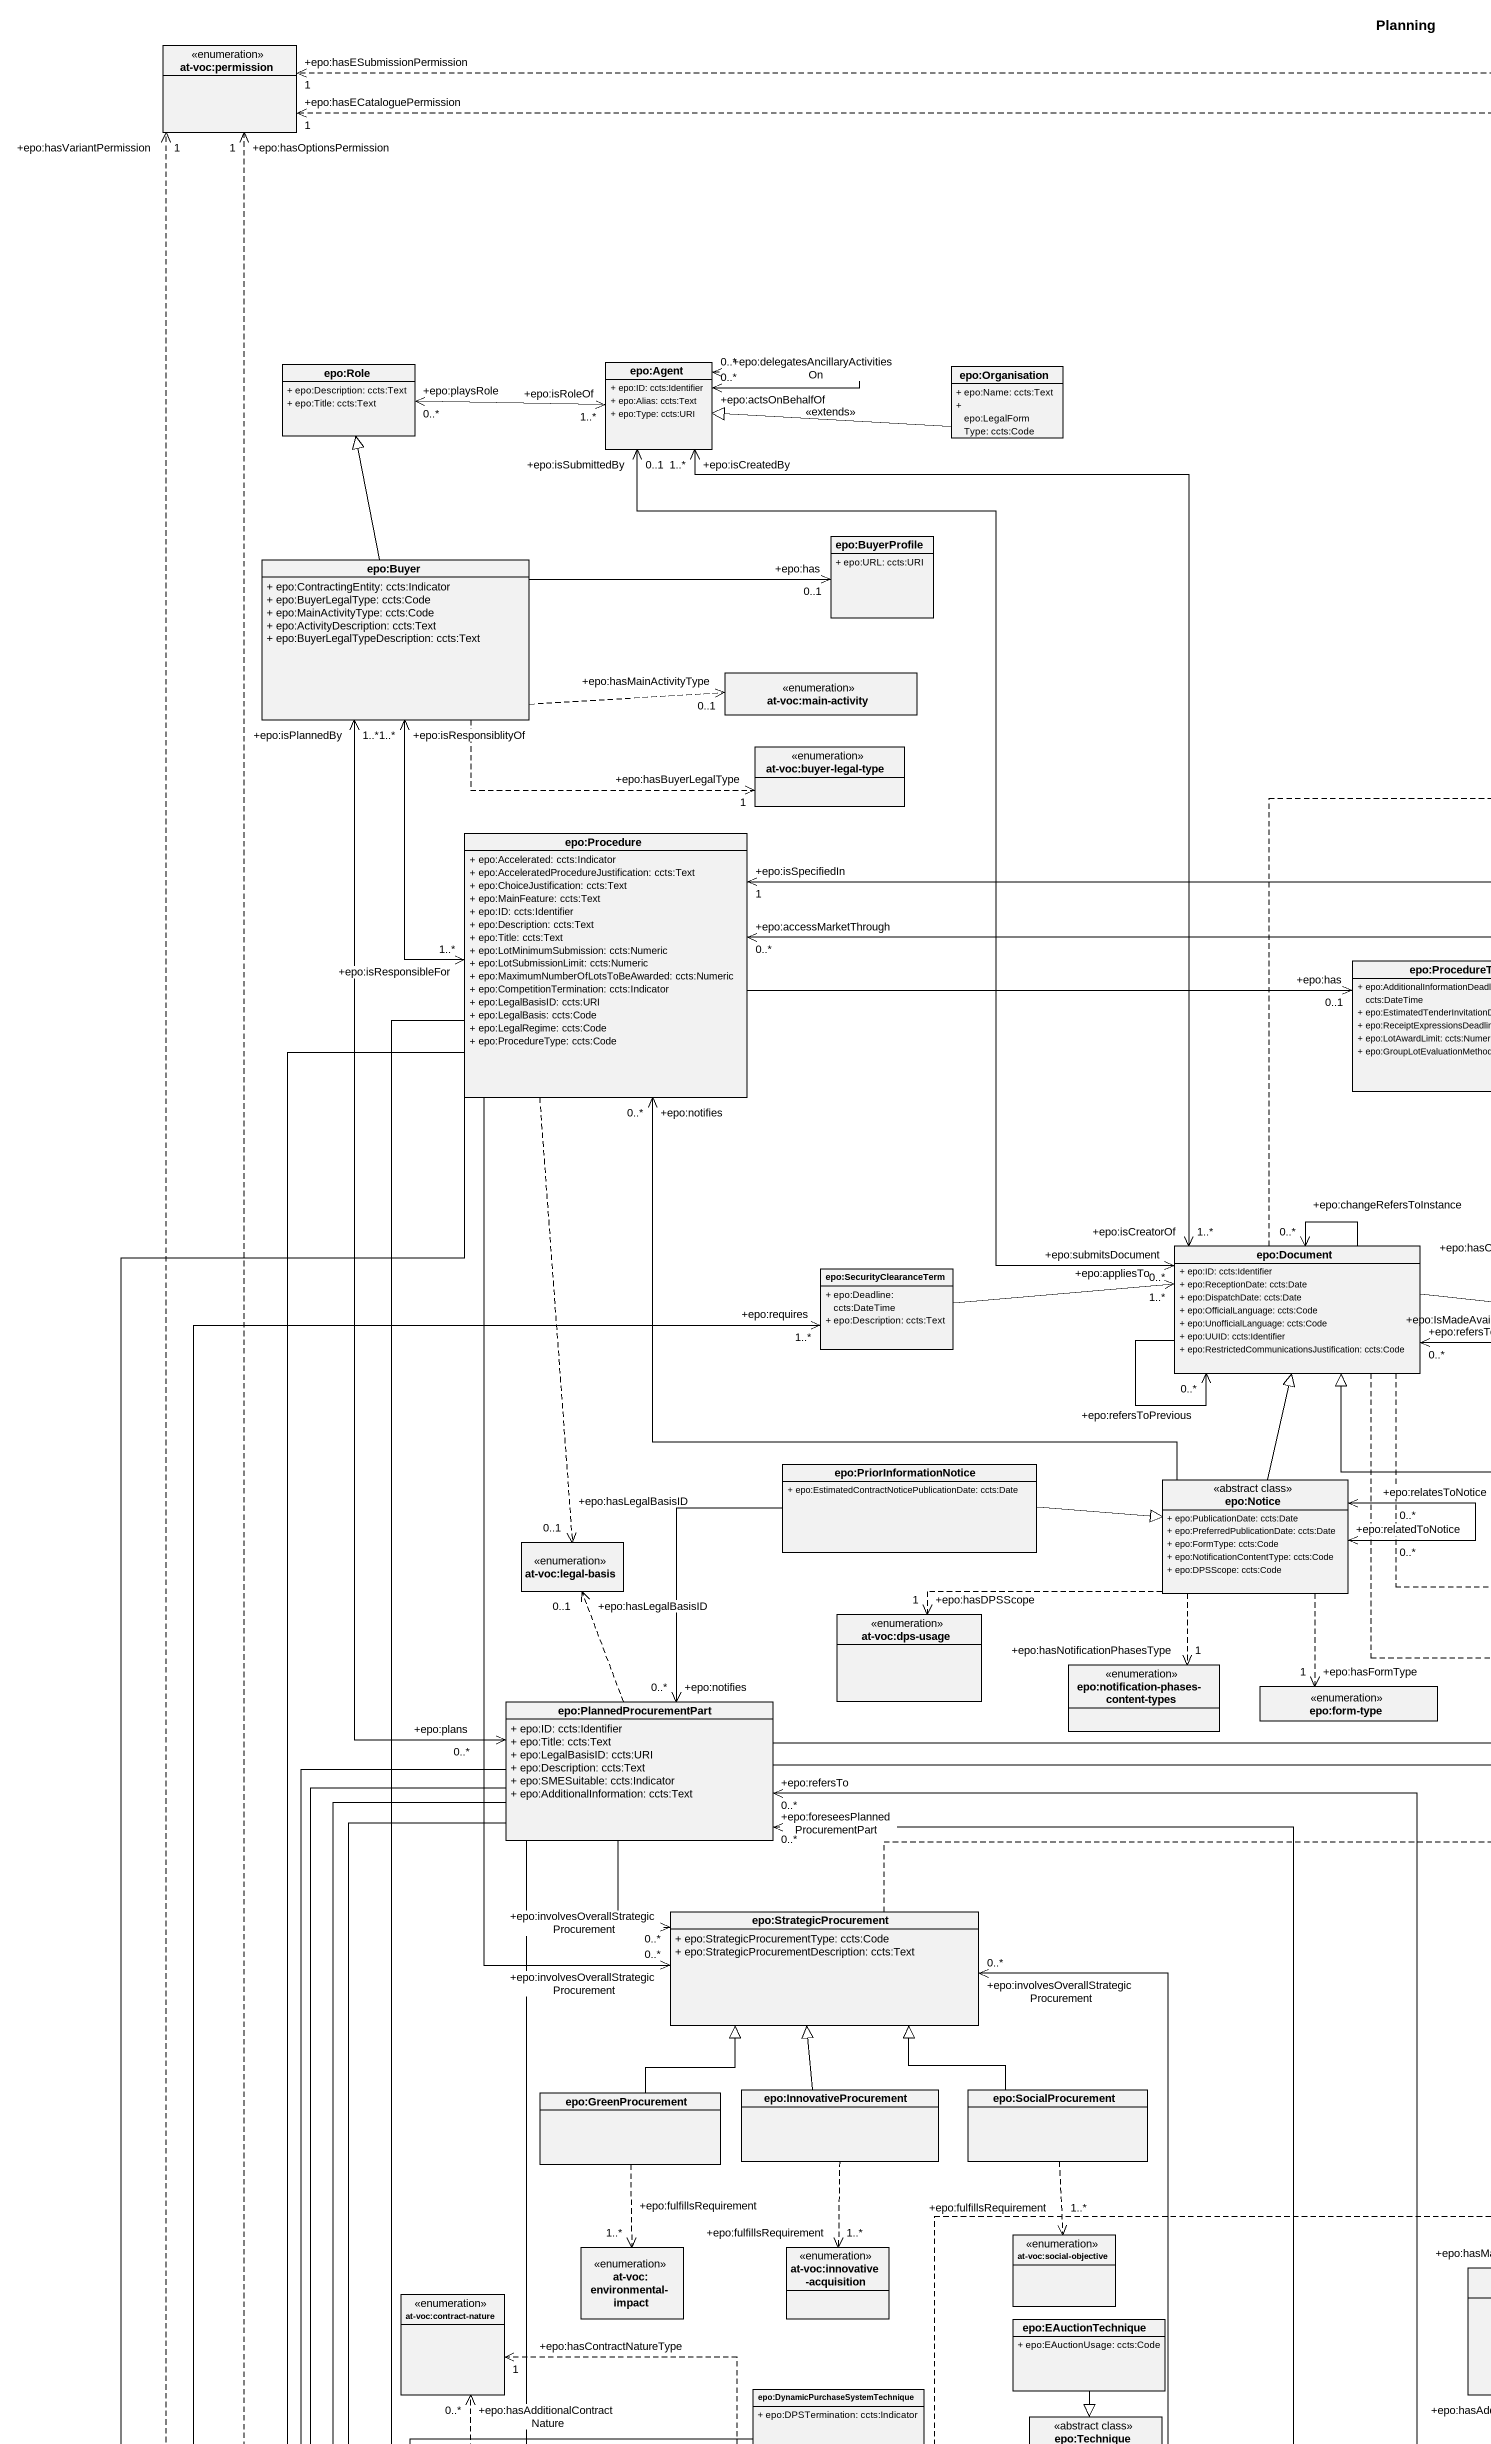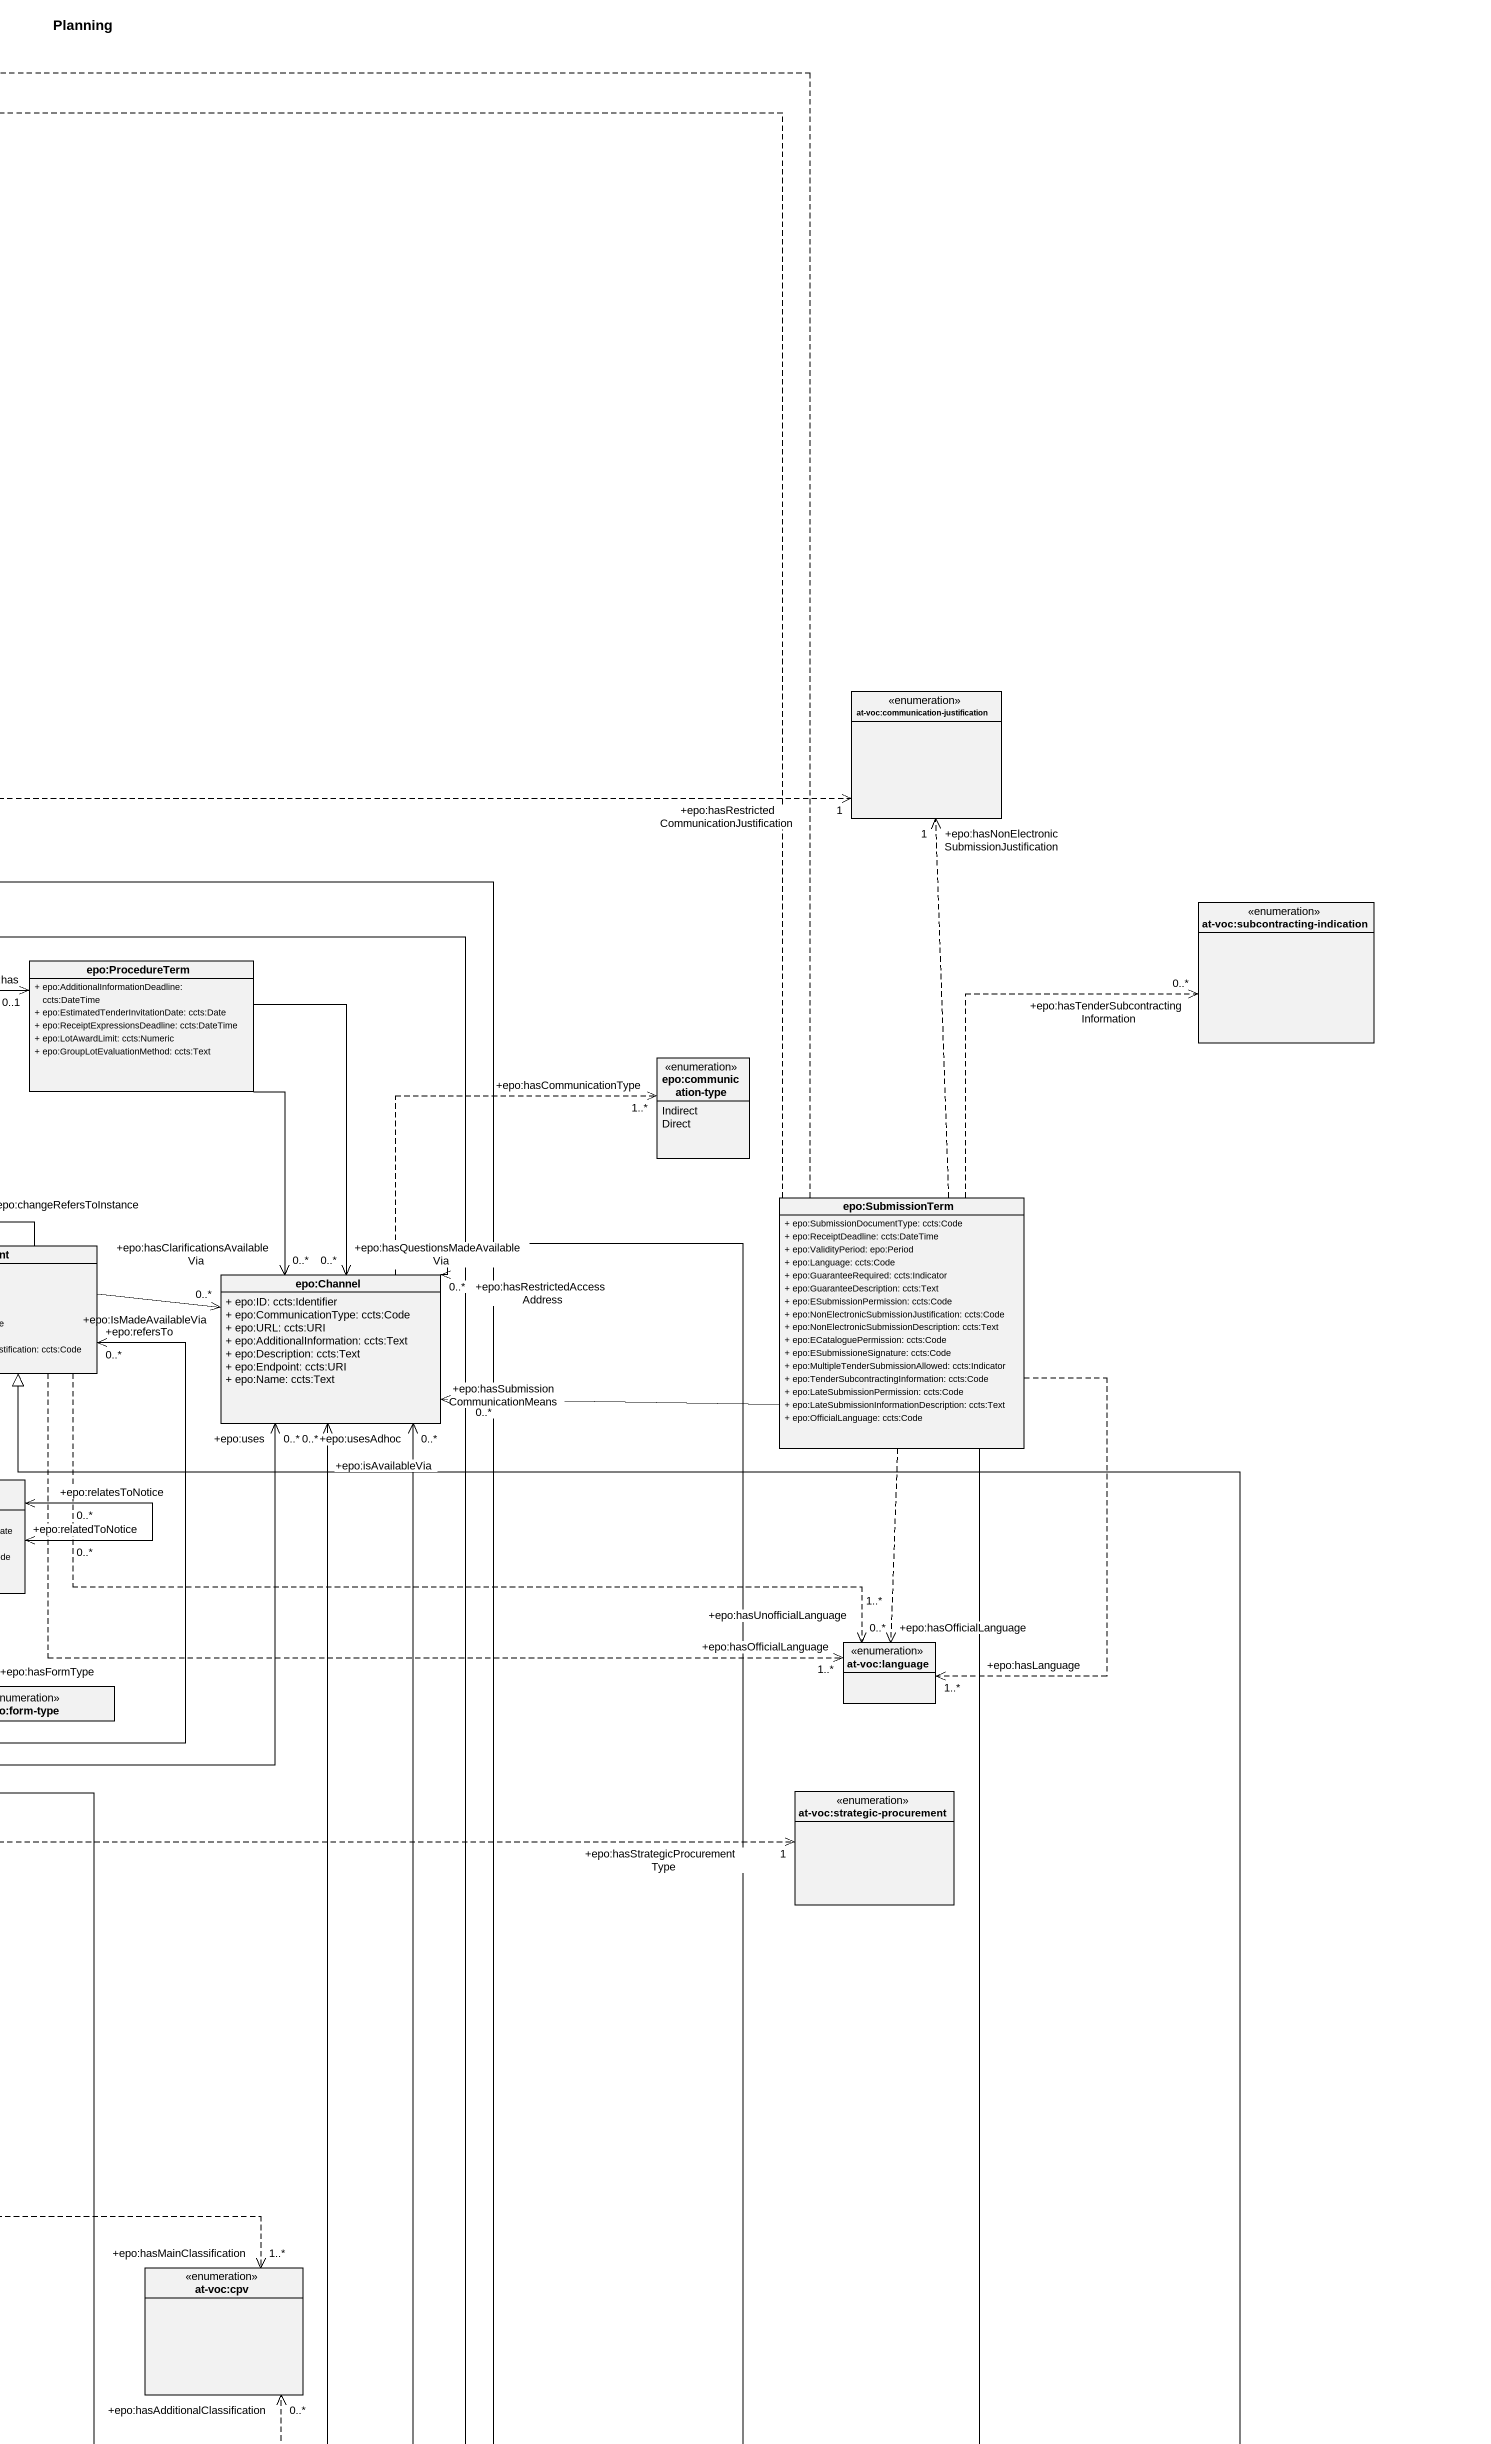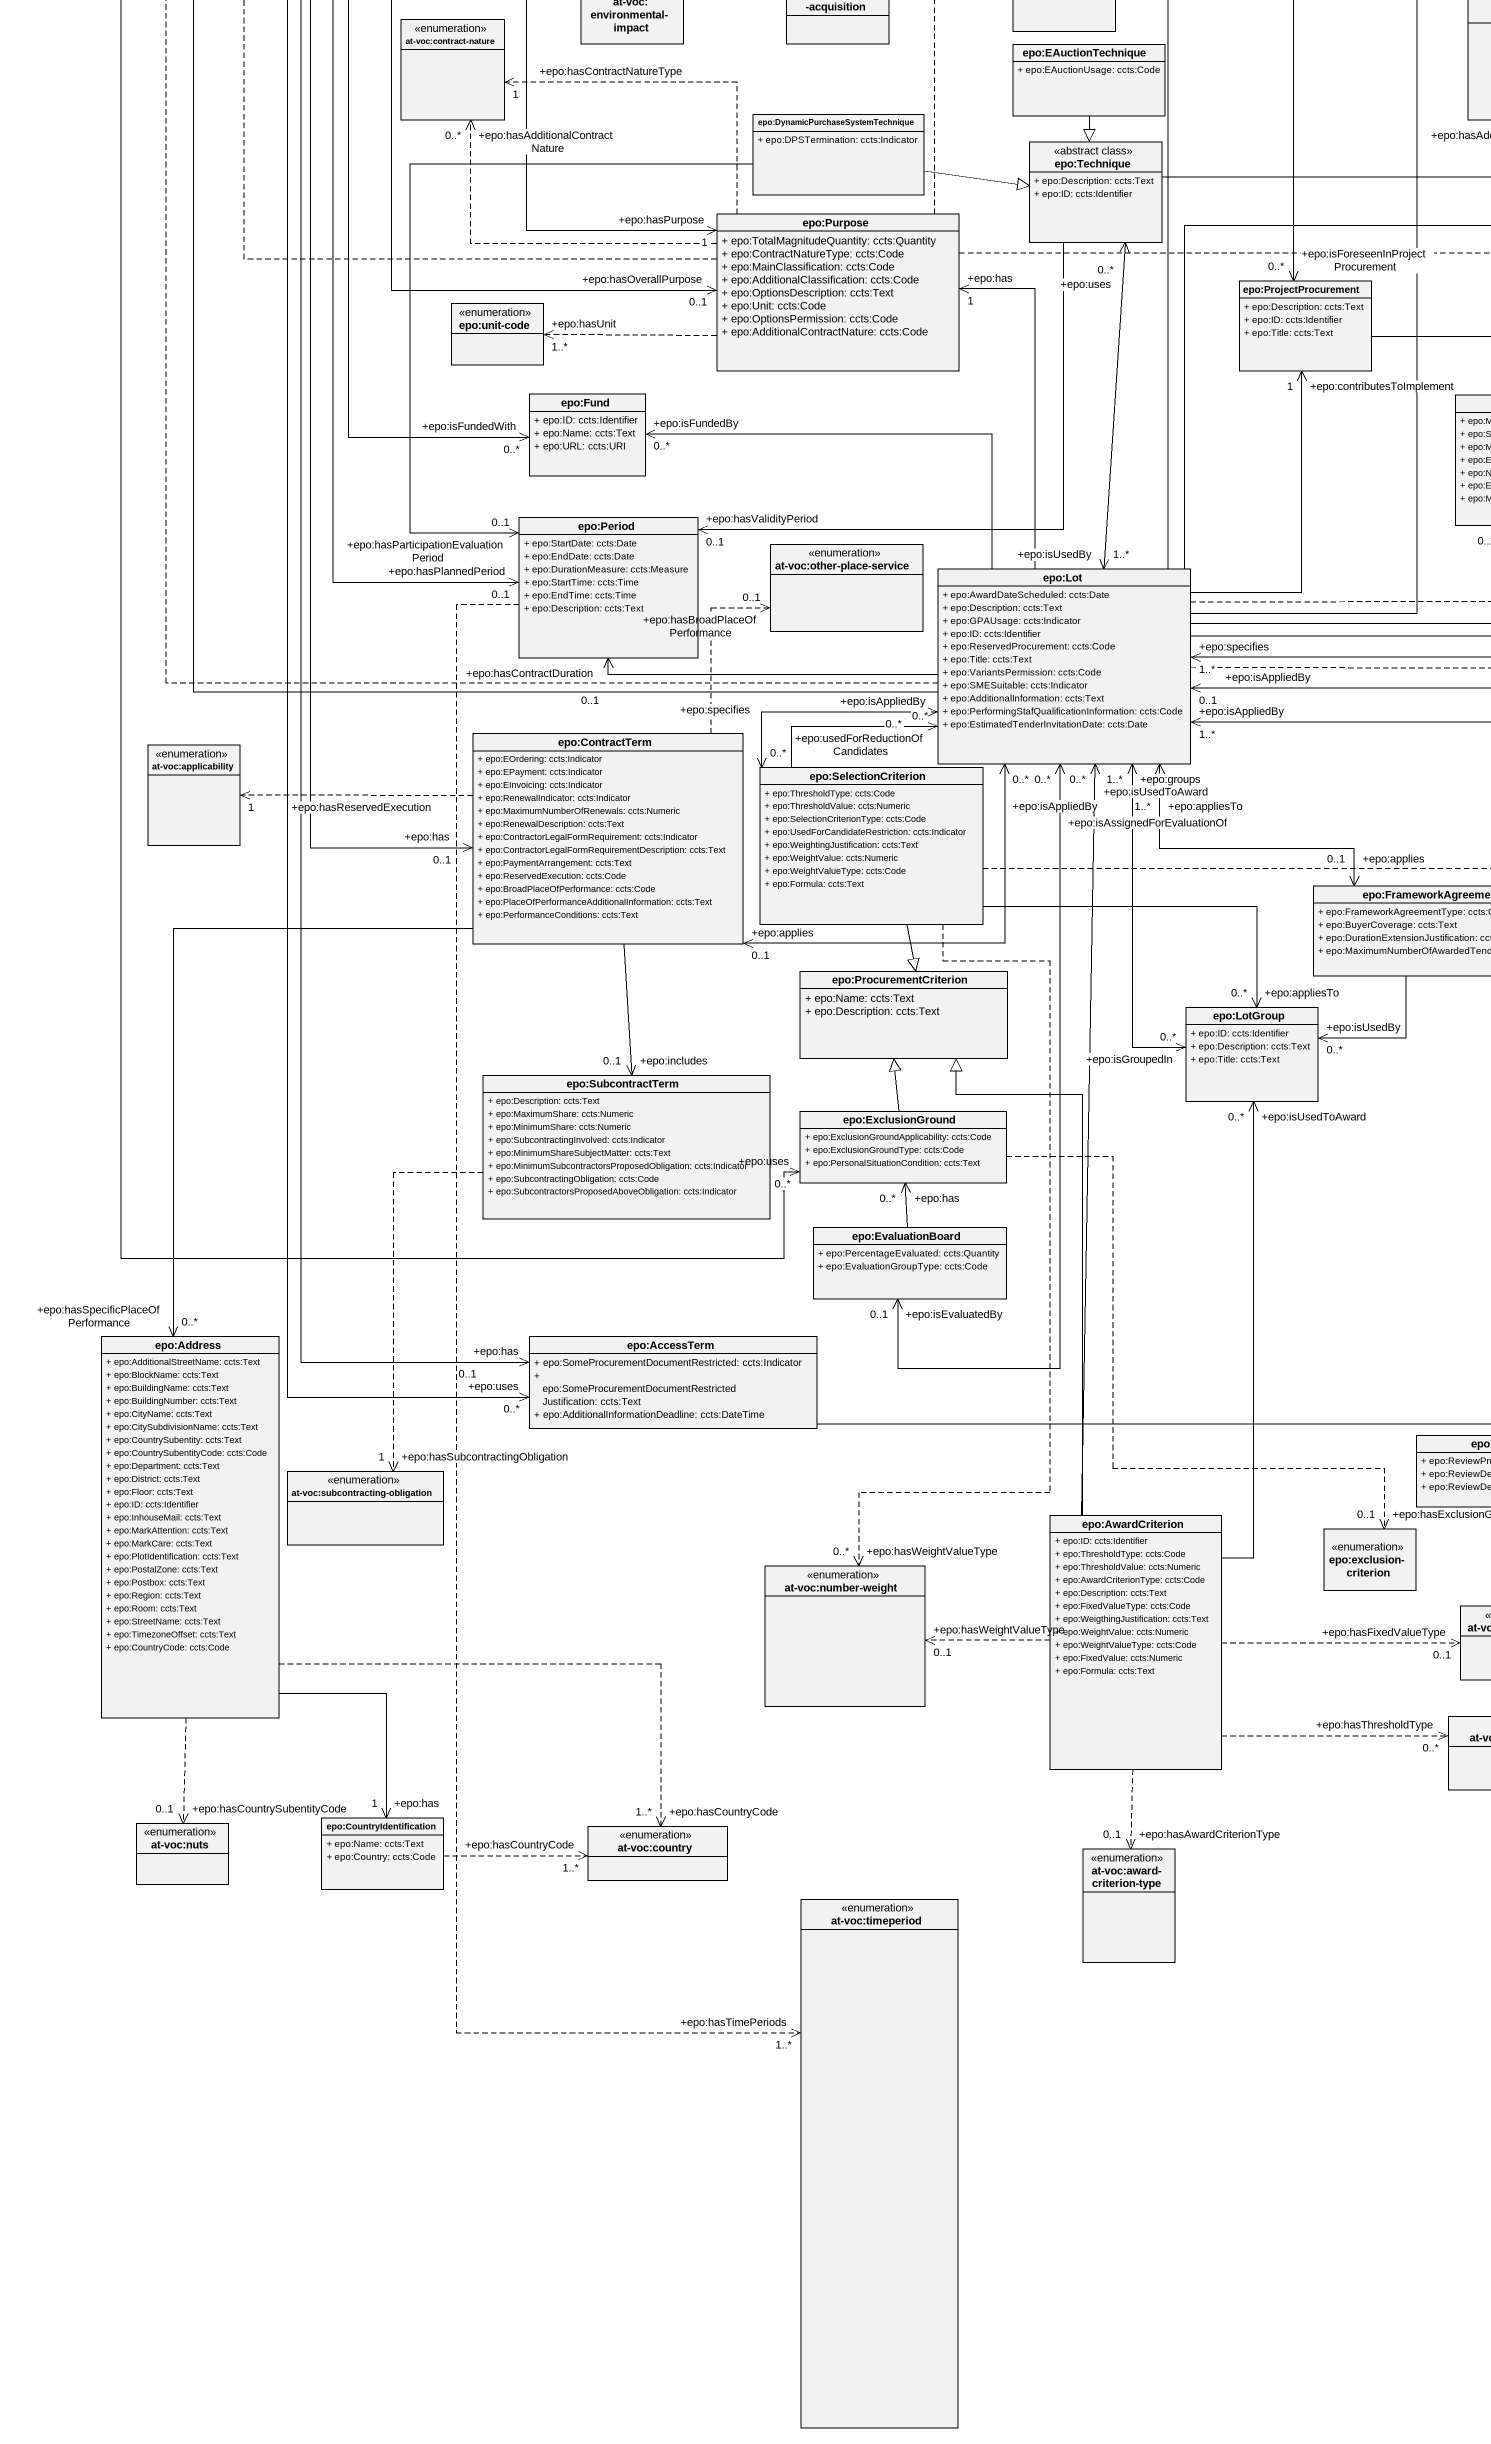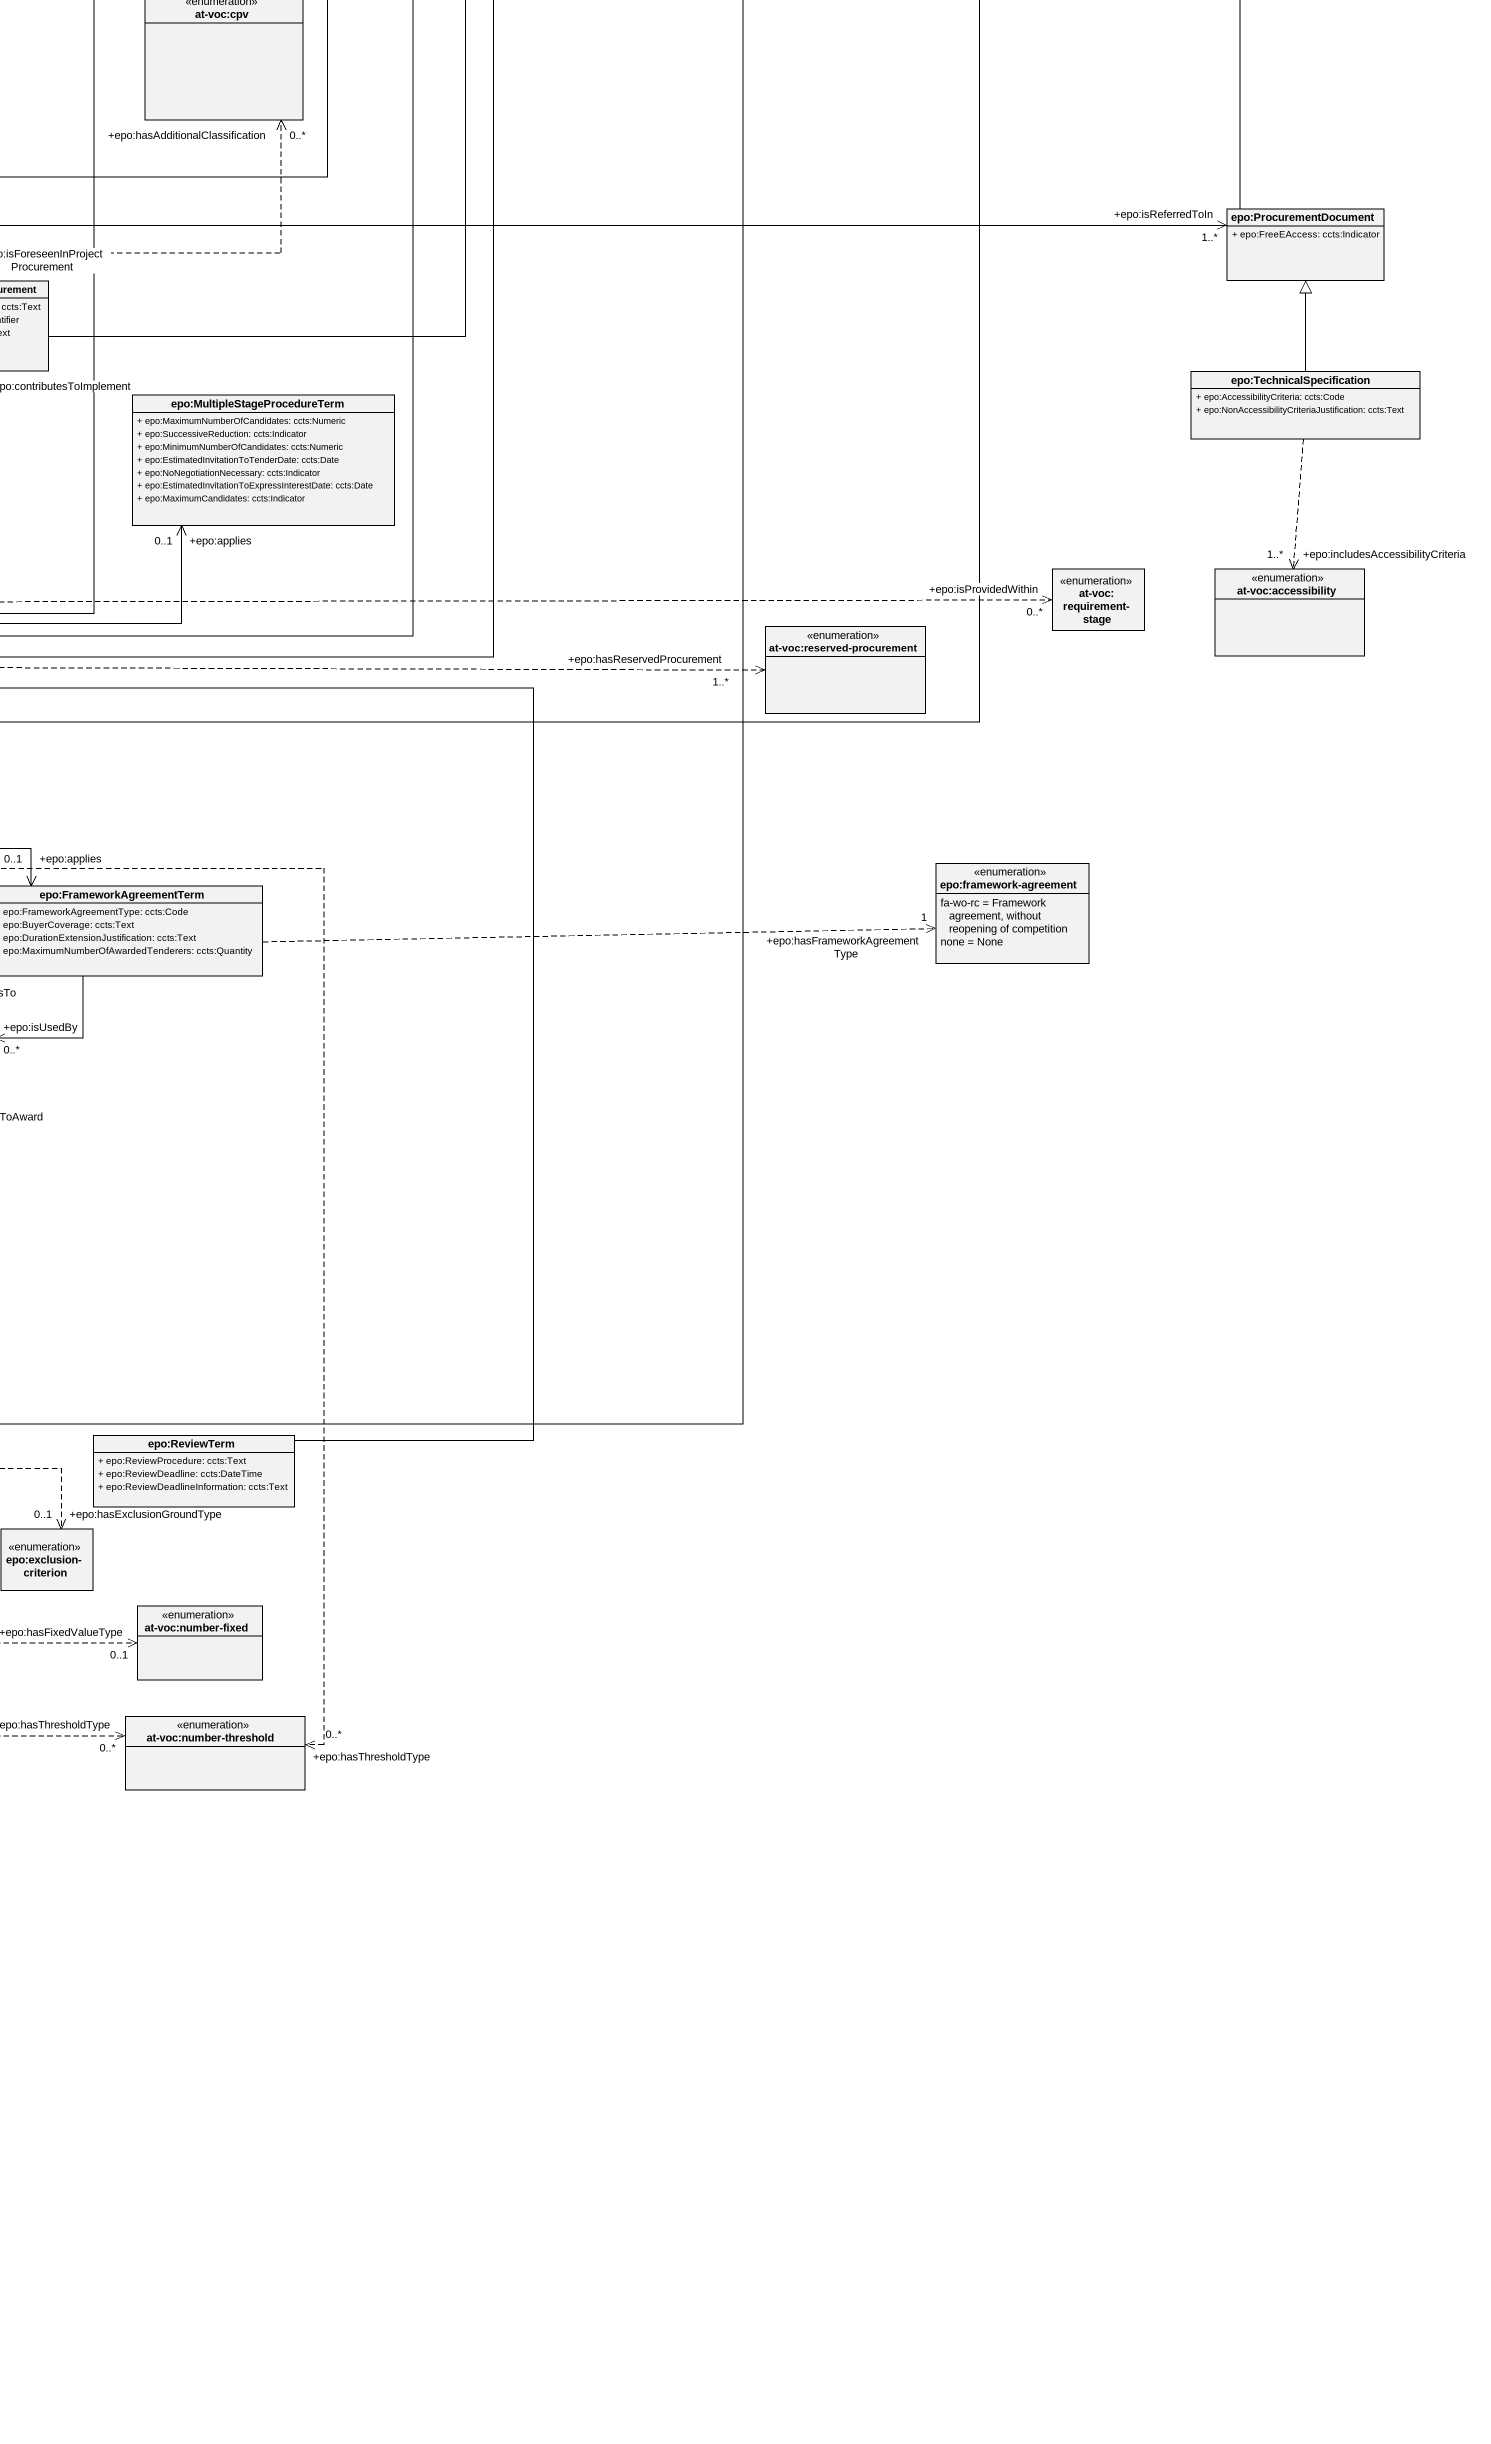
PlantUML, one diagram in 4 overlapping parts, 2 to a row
@startuml
title Planning
hide circle
hide empty members
skinparam classAttributeIconSize 0
enum "at-voc:permission" as at_voc_permission
class "epo:Role" as epo_Role {
  + epo:Description: ccts:Text
  + epo:Title: ccts:Text
}
class "epo:Agent" as epo_Agent {
  + epo:ID: ccts:Identifier
  + epo:Alias: ccts:Text
  + epo:Type: ccts:URI
}
class "epo:Organisation" as epo_Organisation {
  + epo:Name: ccts:Text
  + epo:LegalFormType: ccts:Code
}
class "epo:Buyer" as epo_Buyer {
  + epo:ContractingEntity: ccts:Indicator
  + epo:BuyerLegalType: ccts:Code
  + epo:MainActivityType: ccts:Code
  + epo:ActivityDescription: ccts:Text
  + epo:BuyerLegalTypeDescription: ccts:Text
}
class "epo:BuyerProfile" as epo_BuyerProfile {
  + epo:URL: ccts:URI
}
enum "at-voc:main-activity" as at_voc_main_activity
enum "at-voc:communication-justification" as at_voc_communication
enum "at-voc:buyer-legal-type" as at_voc_buyer_legal_type
class "epo:Procedure" as epo_Procedure {
  + epo:Accelerated: ccts:Indicator
  + epo:AcceleratedProcedureJustification: ccts:Text
  + epo:ChoiceJustification: ccts:Text
  + epo:MainFeature: ccts:Text
  + epo:ID: ccts:Identifier
  + epo:Description: ccts:Text
  + epo:Title: ccts:Text
  + epo:LotMinimumSubmission: ccts:Numeric
  + epo:LotSubmissionLimit: ccts:Numeric
  + epo:MaximumNumberOfLotsToBeAwarded: ccts:Numeric
  + epo:CompetitionTermination: ccts:Indicator
  + epo:LegalBasisID: ccts:URI
  + epo:LegalBasis: ccts:Code
  + epo:LegalRegime: ccts:Code
  + epo:ProcedureType: ccts:Code
}
enum "at-voc:subcontracting-indication" as at_voc_subcontracting
class "epo:ProcedureTerm" as epo_ProcedureTerm {
  + epo:AdditionalInformationDeadline: ccts:DateTime
  + epo:EstimatedTenderInvitationDate: ccts:Date
  + epo:ReceiptExpressionsDeadline: ccts:DateTime
  + epo:LotAwardLimit: ccts:Numeric
  + epo:GroupLotEvaluationMethod: ccts:Text
}
enum "epo:communication-type" as epo_communication_type {
  Indirect
  Direct
}
class "epo:SubmissionTerm" as epo_SubmissionTerm {
  + epo:SubmissionDocumentType: ccts:Code
  + epo:ReceiptDeadline: ccts:DateTime
  + epo:ValidityPeriod: epo:Period
  + epo:Language: ccts:Code
  + epo:GuaranteeRequired: ccts:Indicator
  + epo:GuaranteeDescription: ccts:Text
  + epo:ESubmissionPermission: ccts:Code
  + epo:NonElectronicSubmissionJustification: ccts:Code
  + epo:NonElectronicSubmissionDescription: ccts:Text
  + epo:ECataloguePermission: ccts:Code
  + epo:ESubmissioneSignature: ccts:Code
  + epo:MultipleTenderSubmissionAllowed: ccts:Indicator
  + epo:TenderSubcontractingInformation: ccts:Code
  + epo:LateSubmissionPermission: ccts:Code
  + epo:LateSubmissionInformationDescription: ccts:Text
  + epo:OfficialLanguage: ccts:Code
}
class "epo:SecurityClearanceTerm" as epo_SecurityClearanceTerm {
  + epo:Deadline: ccts:DateTime
  + epo:Description: ccts:Text
}
class "epo:Document" as epo_Document {
  + epo:ID: ccts:Identifier
  + epo:ReceptionDate: ccts:Date
  + epo:DispatchDate: ccts:Date
  + epo:OfficialLanguage: ccts:Code
  + epo:UnofficialLanguage: ccts:Code
  + epo:UUID: ccts:Identifier
  + epo:RestrictedCommunicationsJustification: ccts:Code
}
class "epo:Channel" as epo_Channel {
  + epo:ID: ccts:Identifier
  + epo:CommunicationType: ccts:Code
  + epo:URL: ccts:URI
  + epo:AdditionalInformation: ccts:Text
  + epo:Description: ccts:Text
  + epo:Endpoint: ccts:URI
  + epo:Name: ccts:Text
}
class "epo:PriorInformationNotice" as epo_PriorInformationNotice {
  + epo:EstimatedContractNoticePublicationDate: ccts:Date
}
class "epo:Notice" as epo_Notice <<abstract class>> {
  + epo:PublicationDate: ccts:Date
  + epo:PreferredPublicationDate: ccts:Date
  + epo:FormType: ccts:Code
  + epo:NotificationContentType: ccts:Code
  + epo:DPSScope: ccts:Code
}
enum "at-voc:legal-basis" as at_voc_legal_basis
enum "at-voc:dps-usage" as at_voc_dps_usage
enum "at-voc:language" as at_voc_language
enum "epo:notification-phases-content-types" as epo_notification_phases
enum "epo:form-type" as epo_form_type
class "epo:PlannedProcurementPart" as epo_PlannedProcurementPart {
  + epo:ID: ccts:Identifier
  + epo:Title: ccts:Text
  + epo:LegalBasisID: ccts:URI
  + epo:Description: ccts:Text
  + epo:SMESuitable: ccts:Indicator
  + epo:AdditionalInformation: ccts:Text
}
enum "at-voc:strategic-procurement" as at_voc_strategic_procurement
class "epo:StrategicProcurement" as epo_StrategicProcurement {
  + epo:StrategicProcurementType: ccts:Code
  + epo:StrategicProcurementDescription: ccts:Text
}
class "epo:GreenProcurement" as epo_GreenProcurement
class "epo:InnovativeProcurement" as epo_InnovativeProcurement
class "epo:SocialProcurement" as epo_SocialProcurement
enum "at-voc:social-objective" as at_voc_social_objective
enum "at-voc:environmental-impact" as at_voc_environmental_impact
enum "at-voc:innovative-acquisition" as at_voc_innovative
enum "at-voc:cpv" as at_voc_cpv
enum "at-voc:contract-nature" as at_voc_contract_nature
class "epo:EAuctionTechnique" as epo_EAuctionTechnique {
  + epo:EAuctionUsage: ccts:Code
}
class "epo:DynamicPurchaseSystemTechnique" as epo_DynamicPurchaseSystemTec {
  + epo:DPSTermination: ccts:Indicator
}
class "epo:Technique" as epo_Technique <<abstract class>> {
  + epo:Description: ccts:Text
  + epo:ID: ccts:Identifier
}
class "epo:Purpose" as epo_Purpose {
  + epo:TotalMagnitudeQuantity: ccts:Quantity
  + epo:ContractNatureType: ccts:Code
  + epo:MainClassification: ccts:Code
  + epo:AdditionalClassification: ccts:Code
  + epo:OptionsDescription: ccts:Text
  + epo:Unit: ccts:Code
  + epo:OptionsPermission: ccts:Code
  + epo:AdditionalContractNature: ccts:Code
}
class "epo:ProcurementDocument" as epo_ProcurementDocument {
  + epo:FreeEAccess: ccts:Indicator
}
class "epo:ProjectProcurement" as epo_ProjectProcurement {
  + epo:Description: ccts:Text
  + epo:ID: ccts:Identifier
  + epo:Title: ccts:Text
}
enum "epo:unit-code" as epo_unit_code
class "epo:TechnicalSpecification" as epo_TechnicalSpecification {
  + epo:AccessibilityCriteria: ccts:Code
  + epo:NonAccessibilityCriteriaJustification: ccts:Text
}
class "epo:Fund" as epo_Fund {
  + epo:ID: ccts:Identifier
  + epo:Name: ccts:Text
  + epo:URL: ccts:URI
}
class "epo:MultipleStageProcedureTerm" as epo_MultipleStageProcedureTe {
  + epo:MaximumNumberOfCandidates: ccts:Numeric
  + epo:SuccessiveReduction: ccts:Indicator
  + epo:MinimumNumberOfCandidates: ccts:Numeric
  + epo:EstimatedInvitationToTenderDate: ccts:Date
  + epo:NoNegotiationNecessary: ccts:Indicator
  + epo:EstimatedInvitationToExpressInterestDate: ccts:Date
  + epo:MaximumCandidates: ccts:Indicator
}
class "epo:Period" as epo_Period {
  + epo:StartDate: ccts:Date
  + epo:EndDate: ccts:Date
  + epo:DurationMeasure: ccts:Measure
  + epo:StartTime: ccts:Time
  + epo:EndTime: ccts:Time
  + epo:Description: ccts:Text
}
enum "at-voc:other-place-service" as at_voc_other_place_service
class "epo:Lot" as epo_Lot {
  + epo:AwardDateScheduled: ccts:Date
  + epo:Description: ccts:Text
  + epo:GPAUsage: ccts:Indicator
  + epo:ID: ccts:Identifier
  + epo:ReservedProcurement: ccts:Code
  + epo:Title: ccts:Text
  + epo:VariantsPermission: ccts:Code
  + epo:SMESuitable: ccts:Indicator
  + epo:AdditionalInformation: ccts:Text
  + epo:PerformingStafQualificationInformation: ccts:Code
  + epo:EstimatedTenderInvitationDate: ccts:Date
}
enum "at-voc:requirement-stage" as at_voc_requirement_stage
enum "at-voc:accessibility" as at_voc_accessibility
enum "at-voc:reserved-procurement" as at_voc_reserved_procurement
enum "at-voc:applicability" as at_voc_applicability
class "epo:ContractTerm" as epo_ContractTerm {
  + epo:EOrdering: ccts:Indicator
  + epo:EPayment: ccts:Indicator
  + epo:EInvoicing: ccts:Indicator
  + epo:RenewalIndicator: ccts:Indicator
  + epo:MaximumNumberOfRenewals: ccts:Numeric
  + epo:RenewalDescription: ccts:Text
  + epo:ContractorLegalFormRequirement: ccts:Indicator
  + epo:ContractorLegalFormRequirementDescription: ccts:Text
  + epo:PaymentArrangement: ccts:Text
  + epo:ReservedExecution: ccts:Code
  + epo:BroadPlaceOfPerformance: ccts:Code
  + epo:PlaceOfPerformanceAdditionalInformation: ccts:Text
  + epo:PerformanceConditions: ccts:Text
}
class "epo:SelectionCriterion" as epo_SelectionCriterion {
  + epo:ThresholdType: ccts:Code
  + epo:ThresholdValue: ccts:Numeric
  + epo:SelectionCriterionType: ccts:Code
  + epo:UsedForCandidateRestriction: ccts:Indicator
  + epo:WeightingJustification: ccts:Text
  + epo:WeightValue: ccts:Numeric
  + epo:WeightValueType: ccts:Code
  + epo:Formula: ccts:Text
}
class "epo:FrameworkAgreementTerm" as epo_FrameworkAgreementTerm {
  + epo:FrameworkAgreementType: ccts:Code
  + epo:BuyerCoverage: ccts:Text
  + epo:DurationExtensionJustification: ccts:Text
  + epo:MaximumNumberOfAwardedTenderers: ccts:Quantity
}
enum "epo:framework-agreement" as epo_framework_agreement {
  fa-wo-rc = Framework agreement, without reopening of competition
  none = None
}
class "epo:ProcurementCriterion" as epo_ProcurementCriterion {
  + epo:Name: ccts:Text
  + epo:Description: ccts:Text
}
class "epo:LotGroup" as epo_LotGroup {
  + epo:ID: ccts:Identifier
  + epo:Description: ccts:Text
  + epo:Title: ccts:Text
}
class "epo:SubcontractTerm" as epo_SubcontractTerm {
  + epo:Description: ccts:Text
  + epo:MaximumShare: ccts:Numeric
  + epo:MinimumShare: ccts:Numeric
  + epo:SubcontractingInvolved: ccts:Indicator
  + epo:MinimumShareSubjectMatter: ccts:Text
  + epo:MinimumSubcontractorsProposedObligation: ccts:Indicator
  + epo:SubcontractingObligation: ccts:Code
  + epo:SubcontractorsProposedAboveObligation: ccts:Indicator
}
class "epo:ExclusionGround" as epo_ExclusionGround {
  + epo:ExclusionGroundApplicability: ccts:Code
  + epo:ExclusionGroundType: ccts:Code
  + epo:PersonalSituationCondition: ccts:Text
}
class "epo:EvaluationBoard" as epo_EvaluationBoard {
  + epo:PercentageEvaluated: ccts:Quantity
  + epo:EvaluationGroupType: ccts:Code
}
class "epo:Address" as epo_Address {
  + epo:AdditionalStreetName: ccts:Text
  + epo:BlockName: ccts:Text
  + epo:BuildingName: ccts:Text
  + epo:BuildingNumber: ccts:Text
  + epo:CityName: ccts:Text
  + epo:CitySubdivisionName: ccts:Text
  + epo:CountrySubentity: ccts:Text
  + epo:CountrySubentityCode: ccts:Code
  + epo:Department: ccts:Text
  + epo:District: ccts:Text
  + epo:Floor: ccts:Text
  + epo:ID: ccts:Identifier
  + epo:InhouseMail: ccts:Text
  + epo:MarkAttention: ccts:Text
  + epo:MarkCare: ccts:Text
  + epo:PlotIdentification: ccts:Text
  + epo:PostalZone: ccts:Text
  + epo:Postbox: ccts:Text
  + epo:Region: ccts:Text
  + epo:Room: ccts:Text
  + epo:StreetName: ccts:Text
  + epo:TimezoneOffset: ccts:Text
  + epo:CountryCode: ccts:Code
}
class "epo:AccessTerm" as epo_AccessTerm {
  + epo:SomeProcurementDocumentRestricted: ccts:Indicator
  + epo:SomeProcurementDocumentRestrictedJustification: ccts:Text
  + epo:AdditionalInformationDeadline: ccts:DateTime
}
class "epo:ReviewTerm" as epo_ReviewTerm {
  + epo:ReviewProcedure: ccts:Text
  + epo:ReviewDeadline: ccts:DateTime
  + epo:ReviewDeadlineInformation: ccts:Text
}
enum "at-voc:subcontracting-obligation" as at_voc_subcontracting_2
class "epo:AwardCriterion" as epo_AwardCriterion {
  + epo:ID: ccts:Identifier
  + epo:ThresholdType: ccts:Code
  + epo:ThresholdValue: ccts:Numeric
  + epo:AwardCriterionType: ccts:Code
  + epo:Description: ccts:Text
  + epo:FixedValueType: ccts:Code
  + epo:WeigthingJustification: ccts:Text
  + epo:WeightValue: ccts:Numeric
  + epo:WeightValueType: ccts:Code
  + epo:FixedValue: ccts:Numeric
  + epo:Formula: ccts:Text
}
enum "epo:exclusion-criterion" as epo_exclusion_criterion
enum "at-voc:number-weight" as at_voc_number_weight
enum "at-voc:number-fixed" as at_voc_number_fixed
enum "at-voc:number-threshold" as at_voc_number_threshold
class "epo:CountryIdentification" as epo_CountryIdentification {
  + epo:Name: ccts:Text
  + epo:Country: ccts:Code
}
enum "at-voc:nuts" as at_voc_nuts
enum "at-voc:country" as at_voc_country
enum "at-voc:award-criterion-type" as at_voc_award_criterion_type
enum "at-voc:timeperiod" as at_voc_timeperiod
epo_Agent "+epo:isRoleOf\n1..*" <-left-> "+epo:playsRole\n0..*" epo_Role
epo_Agent "+epo:actsOnBehalfOf\n0..*" <--> "+epo:delegatesAncillaryActivitiesOn\n0..*" epo_Agent
epo_Agent "+epo:isCreatedBy\n1..*" <--> "+epo:isCreatorOf\n1..*" epo_Document
epo_Organisation -left-|> epo_Agent : <<extends>>
epo_Buyer -up-|> epo_Role
epo_Buyer -right-> "+epo:has\n0..1" epo_BuyerProfile
epo_Buyer .right.> "+epo:hasMainActivityType\n0..1" at_voc_main_activity
epo_Buyer .right.> "+epo:hasBuyerLegalType\n1" at_voc_buyer_legal_type
epo_Buyer "+epo:isPlannedBy\n1..*" <--> "+epo:plans\n0..*" epo_PlannedProcurementPart
epo_Procedure "+epo:isResponsibleFor\n1..*" <-up-> "+epo:isResponsiblityOf\n1..*" epo_Buyer
epo_Procedure -right-> "+epo:has\n0..1" epo_ProcedureTerm
epo_Procedure ..> "+epo:hasLegalBasisID\n0..1" at_voc_legal_basis
epo_Procedure --> "+epo:involvesOverallStrategicProcurement\n0..*" epo_StrategicProcurement
epo_Procedure --> "+epo:hasOverallPurpose\n0..1" epo_Purpose
epo_Procedure "+epo:isSpecifiedIn\n1" <--> "+epo:specifies\n1..*" epo_Lot
epo_Procedure --> "+epo:uses\n0..*" epo_ExclusionGround
epo_Procedure --> "+epo:uses\n0..*" epo_AccessTerm
epo_ProcedureTerm --> "+epo:hasQuestionsMadeAvailableVia\n0..*" epo_Channel
epo_ProcedureTerm --> "+epo:hasClarificationsAvailableVia\n0..*" epo_Channel
epo_SubmissionTerm .up.> "+epo:hasECataloguePermission\n1" at_voc_permission
epo_SubmissionTerm .up.> "+epo:hasESubmissionPermission\n1" at_voc_permission
epo_SubmissionTerm .up.> "+epo:hasNonElectronicSubmissionJustification\n1" at_voc_communication
epo_SubmissionTerm .up.> "+epo:hasTenderSubcontractingInformation\n0..*" at_voc_subcontracting
epo_SubmissionTerm -left-> "+epo:hasSubmissionCommunicationMeans\n0..*" epo_Channel
epo_SubmissionTerm ..> "+epo:hasOfficialLanguage\n1..*" at_voc_language
epo_SubmissionTerm ..> "+epo:hasLanguage\n1..*" at_voc_language
epo_SubmissionTerm --> "+epo:isAppliedBy\n1..*" epo_Lot
epo_SecurityClearanceTerm -right-> "+epo:appliesTo\n1..*" epo_Document
epo_Document "+epo:submitsDocument\n0..*" <-up-> "+epo:isSubmittedBy\n0..1" epo_Agent
epo_Document .right.> "+epo:hasRestrictedCommunicationJustification\n1" at_voc_communication
epo_Document --> "+epo:refersToPrevious\n0..*" epo_Document
epo_Document --> "+epo:changeRefersToInstance\n0..*" epo_Document
epo_Document -right-> "+epo:IsMadeAvailableVia\n0..*" epo_Channel
epo_Document .right.> "+epo:hasUnofficialLanguage\n0..*" at_voc_language
epo_Document .right.> "+epo:hasOfficialLanguage\n1..*" at_voc_language
epo_Channel .up.> "+epo:hasCommunicationType\n1..*" epo_communication_type
epo_PriorInformationNotice -right-|> epo_Notice
epo_PriorInformationNotice --> "+epo:notifies\n0..*" epo_PlannedProcurementPart
epo_Notice -up-> "+epo:notifies\n0..*" epo_Procedure
epo_Notice -up-|> epo_Document
epo_Notice "+epo:relatedToNotice\n0..*" <--> "+epo:relatesToNotice\n0..*" epo_Notice
epo_Notice .left.> "+epo:hasDPSScope\n1" at_voc_dps_usage
epo_Notice ..> "+epo:hasNotificationPhasesType\n1" epo_notification_phases
epo_Notice ..> "+epo:hasFormType\n1" epo_form_type
epo_PlannedProcurementPart -up-> "+epo:refersTo\n0..*" epo_Document
epo_PlannedProcurementPart -right-> "+epo:uses\n0..*" epo_Channel
epo_PlannedProcurementPart .up.> "+epo:hasLegalBasisID\n0..1" at_voc_legal_basis
epo_PlannedProcurementPart --> "+epo:involvesOverallStrategicProcurement\n0..*" epo_StrategicProcurement
epo_PlannedProcurementPart --> "+epo:hasPurpose\n1" epo_Purpose
epo_PlannedProcurementPart --> "+epo:isFundedWith\n0..*" epo_Fund
epo_PlannedProcurementPart --> "+epo:hasPlannedPeriod\n0..1" epo_Period
epo_PlannedProcurementPart --> "+epo:has\n0..1" epo_ContractTerm
epo_PlannedProcurementPart --> "+epo:has\n0..1" epo_AccessTerm
epo_StrategicProcurement .right.> "+epo:hasStrategicProcurementType\n1" at_voc_strategic_procurement
epo_GreenProcurement -up-|> epo_StrategicProcurement
epo_GreenProcurement ..> "+epo:fulfillsRequirement\n1..*" at_voc_environmental_impact
epo_InnovativeProcurement -up-|> epo_StrategicProcurement
epo_InnovativeProcurement ..> "+epo:fulfillsRequirement\n1..*" at_voc_innovative
epo_SocialProcurement -up-|> epo_StrategicProcurement
epo_SocialProcurement ..> "+epo:fulfillsRequirement\n1..*" at_voc_social_objective
epo_EAuctionTechnique --|> epo_Technique
epo_DynamicPurchaseSystemTec -right-|> epo_Technique
epo_DynamicPurchaseSystemTec --> "+epo:hasParticipationEvaluationPeriod\n0..1" epo_Period
epo_Technique -up-> "+epo:isAvailableVia\n0..*" epo_Channel
epo_Technique --> "+epo:hasValidityPeriod\n0..1" epo_Period
epo_Technique "+epo:uses\n0..*" <--> "+epo:isUsedBy\n1..*" epo_Lot
epo_Purpose .up.> "+epo:hasOptionsPermission\n1" at_voc_permission
epo_Purpose .right.> "+epo:hasAdditionalClassification\n0..*" at_voc_cpv
epo_Purpose .right.> "+epo:hasMainClassification\n1..*" at_voc_cpv
epo_Purpose .left.> "+epo:hasAdditionalContractNature\n0..*" at_voc_contract_nature
epo_Purpose .left.> "+epo:hasContractNatureType\n1" at_voc_contract_nature
epo_Purpose .left.> "+epo:hasUnit\n1..*" epo_unit_code
epo_ProcurementDocument -up-|> epo_Document
epo_ProjectProcurement -up-> "+epo:accessMarketThrough\n0..*" epo_Procedure
epo_ProjectProcurement "+epo:isForeseenInProjectProcurement\n0..*" <-up-> "+epo:foreseesPlannedProcurementPart\n0..*" epo_PlannedProcurementPart
epo_TechnicalSpecification -up-|> epo_ProcurementDocument
epo_TechnicalSpecification ..> "+epo:includesAccessibilityCriteria\n1..*" at_voc_accessibility
epo_Period ..> "+epo:hasTimePeriods\n1..*" at_voc_timeperiod
epo_Lot .up.> "+epo:hasVariantPermission\n1" at_voc_permission
epo_Lot -up-> "+epo:requires\n1..*" epo_SecurityClearanceTerm
epo_Lot -up-> "+epo:usesAdhoc\n0..*" epo_Channel
epo_Lot -up-> "+epo:refersTo\n0..*" epo_PlannedProcurementPart
epo_Lot -up-> "+epo:involvesOverallStrategicProcurement\n0..*" epo_StrategicProcurement
epo_Lot -up-> "+epo:has\n1" epo_Purpose
epo_Lot -right-> "+epo:isReferredToIn\n1..*" epo_ProcurementDocument
epo_Lot -up-> "+epo:contributesToImplement\n1" epo_ProjectProcurement
epo_Lot -left-> "+epo:isFundedBy\n0..*" epo_Fund
epo_Lot -right-> "+epo:applies\n0..1" epo_MultipleStageProcedureTe
epo_Lot -left-> "+epo:hasContractDuration\n0..1" epo_Period
epo_Lot .right.> "+epo:isProvidedWithin\n0..*" at_voc_requirement_stage
epo_Lot .right.> "+epo:hasReservedProcurement\n1..*" at_voc_reserved_procurement
epo_Lot "+epo:isAppliedBy\n0..*" <-left-> "+epo:applies\n0..1" epo_ContractTerm
epo_Lot "+epo:groups\n1..*" <--> "+epo:isGroupedIn\n0..*" epo_LotGroup
epo_ContractTerm .up.> "+epo:hasBroadPlaceOfPerformance\n0..1" at_voc_other_place_service
epo_ContractTerm .left.> "+epo:hasReservedExecution\n1" at_voc_applicability
epo_ContractTerm --> "+epo:includes\n0..1" epo_SubcontractTerm
epo_ContractTerm --> "+epo:hasSpecificPlaceOfPerformance\n0..*" epo_Address
epo_SelectionCriterion -up-> "+epo:usedForReductionOfCandidates\n0..*" epo_Lot
epo_SelectionCriterion "+epo:specifies\n0..*" <-up-> "+epo:isAppliedBy\n0..*" epo_Lot
epo_SelectionCriterion --|> epo_ProcurementCriterion
epo_SelectionCriterion -right-> "+epo:appliesTo\n0..*" epo_LotGroup
epo_SelectionCriterion ..> "+epo:hasWeightValueType\n0..*" at_voc_number_weight
epo_SelectionCriterion ..> "+epo:hasThresholdType\n0..*" at_voc_number_threshold
epo_FrameworkAgreementTerm "+epo:applies\n0..1" <-up-> "+epo:appliesTo\n1..*" epo_Lot
epo_FrameworkAgreementTerm .right.> "+epo:hasFrameworkAgreementType\n1" epo_framework_agreement
epo_FrameworkAgreementTerm --> "+epo:isUsedBy\n0..*" epo_LotGroup
epo_SubcontractTerm ..> "+epo:hasSubcontractingObligation\n1" at_voc_subcontracting_2
epo_ExclusionGround -up-|> epo_ProcurementCriterion
epo_ExclusionGround ..> "+epo:hasExclusionGroundType\n0..1" epo_exclusion_criterion
epo_EvaluationBoard "+epo:isEvaluatedBy\n0..1" <-up-> "+epo:isAssignedForEvaluationOf\n0..*" epo_Lot
epo_EvaluationBoard -up-> "+epo:has\n0..*" epo_ExclusionGround
epo_Address --> "+epo:has\n1" epo_CountryIdentification
epo_Address ..> "+epo:hasCountrySubentityCode\n0..1" at_voc_nuts
epo_Address ..> "+epo:hasCountryCode\n1..*" at_voc_country
epo_AccessTerm -up-> "+epo:hasRestrictedAccessAddress\n0..*" epo_Channel
epo_ReviewTerm -up-> "+epo:isAppliedBy\n0..1" epo_Lot
epo_AwardCriterion -up-> "+epo:isUsedToAward\n0..*" epo_Lot
epo_AwardCriterion -up-|> epo_ProcurementCriterion
epo_AwardCriterion -up-> "+epo:isUsedToAward\n0..*" epo_LotGroup
epo_AwardCriterion .left.> "+epo:hasWeightValueType\n0..1" at_voc_number_weight
epo_AwardCriterion .right.> "+epo:hasFixedValueType\n0..1" at_voc_number_fixed
epo_AwardCriterion .right.> "+epo:hasThresholdType\n0..*" at_voc_number_threshold
epo_AwardCriterion ..> "+epo:hasAwardCriterionType\n0..1" at_voc_award_criterion_type
epo_CountryIdentification .right.> "+epo:hasCountryCode\n1..*" at_voc_country
@enduml
